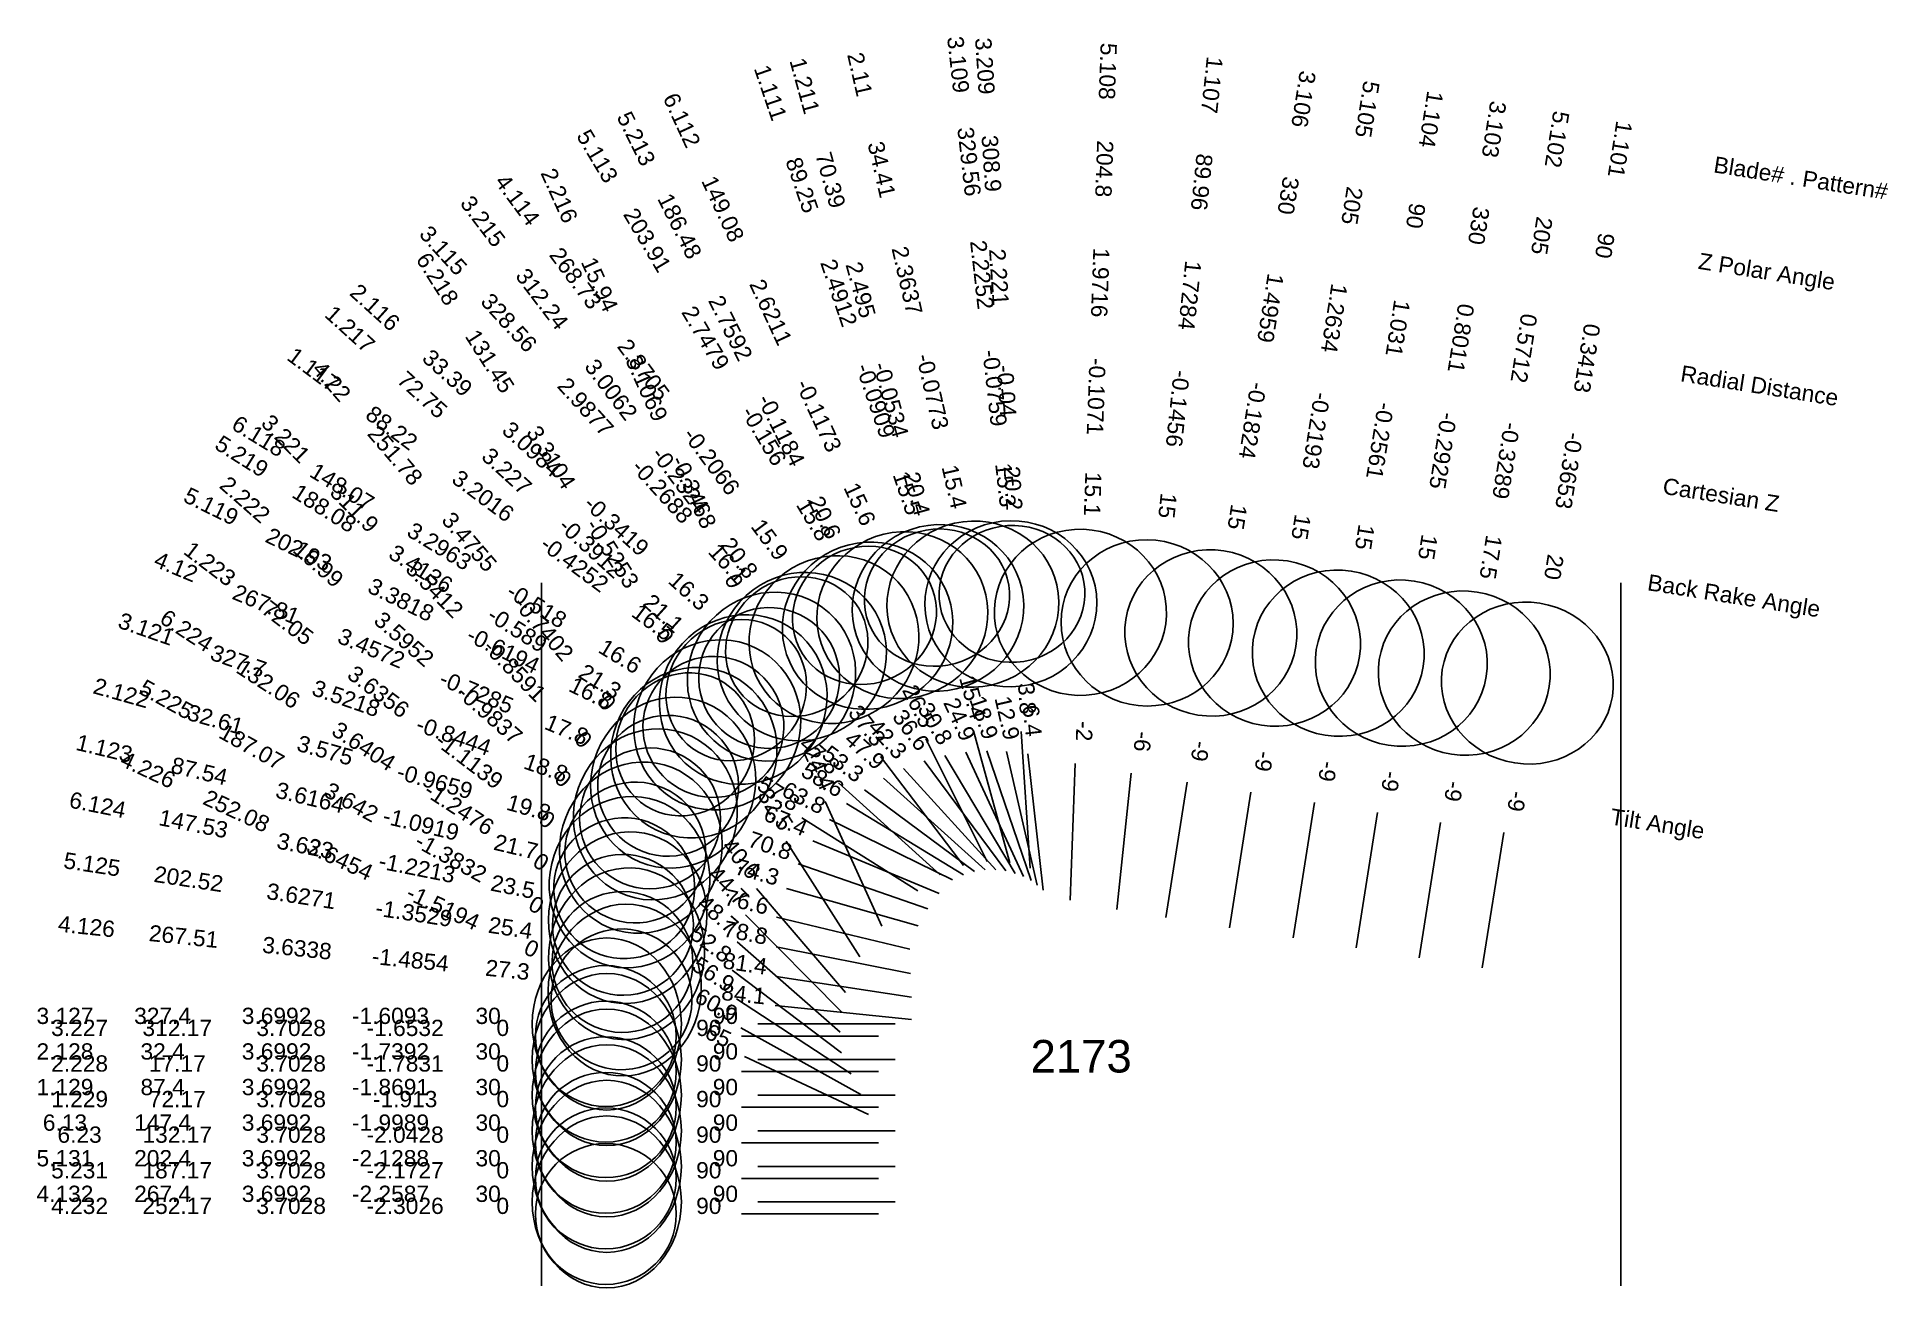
# Model space of a CAD drawing. Header units: inches. Extents: x 30.22 to 36.97, y 15.43 to 19.99.
import ezdxf
from ezdxf.enums import TextEntityAlignment as Align

# ---------------------------------------------------------------- set-up
doc = ezdxf.new("R2010")
doc.units = ezdxf.units.IN
doc.header["$MEASUREMENT"] = 0
for name, color, linetype, true_color in [('Blade_1', 30, 'Continuous', 0xff7f00), ('Blade_2', 7, 'Continuous', 0xcccc00), ('Blade_3', 7, 'Continuous', 0x00cc00), ('Blade_4', 7, 'Continuous', 0x00cccc), ('Blade_5', 7, 'Continuous', 0x0066cc), ('Blade_6', 190, 'Continuous', 0x7f00ff)]:
    doc.layers.add(name, color=color, linetype=linetype, true_color=true_color)
doc.styles.get("Standard").update_dxf_attribs({"font": 'arial.ttf'})

msp = doc.modelspace()

# ---------------------------------------------------------------- linework, layer by layer
for p, q in [((32.0625, 18), (32.0625, 15.4347)), ((36, 18), (36, 15.4347))]:
    msp.add_line(p, q)
at = {"layer": 'Blade_1'}
for p, q in [((33.6384, 17.461), (33.7708, 16.9789)), ((33.687, 17.3872), (33.8486, 16.914)), ((34.2137, 17.3059), (34.1612, 16.8087)), ((33.146, 17.2705), (33.5163, 16.9346)), ((33.2408, 17.2455), (33.6419, 16.947)), ((34.8827, 17.1992), (34.8045, 16.7053)), ((35.5724, 17.09), (35.4942, 16.5961)), ((32.92, 16.78), (33.4063, 16.6638)), ((32.7583, 16.5872), (33.1566, 16.285)), ((32.7917, 16.087), (33.2917, 16.087)), ((32.8523, 16.1309), (33.3523, 16.1309))]:
    msp.add_line(p, q, dxfattribs=at)
for centre, major_axis, ratio in [((33.5088, 17.9091), (0.2972, 0.1015), 0.963678), ((33.505, 17.9466), (0.2565, 0.0705), 0.937505), ((34.2716, 17.8544), (0.3123, -0.033), 0.965839), ((34.969, 17.7439), (0.3101, -0.0491), 0.965926), ((32.7984, 17.5748), (0.1875, 0.2519), 0.959031), ((32.773, 17.6088), (0.1787, 0.197), 0.932985), ((35.6587, 17.6347), (0.3101, -0.0491), 0.939693), ((32.3836, 16.9081), (0.073, 0.3054), 0.929225), ((32.3644, 16.8861), (0.1553, 0.2047), 1), ((32.3008, 16.1309), (0, 0.314), 0.866025), ((32.2972, 16.087), (0, 0.257), 1)]:
    msp.add_ellipse(centre, major_axis=major_axis, ratio=ratio, dxfattribs=at)
at = {"layer": 'Blade_2'}
for p, q in [((33.7593, 17.3851), (33.8709, 16.8977)), ((33.3106, 17.2882), (33.6815, 16.9528)), ((33.0972, 17.2028), (33.3036, 16.7473)), ((32.9558, 16.8845), (33.4371, 16.7489)), ((32.7765, 16.6903), (33.1525, 16.3606)), ((32.7917, 16.2169), (33.2917, 16.2169)), ((32.8523, 16.2608), (33.3523, 16.2608))]:
    msp.add_line(p, q, dxfattribs=at)
for centre, major_axis, ratio in [((33.6363, 17.9227), (0.3061, 0.0701), 0.964236), ((32.9016, 17.6581), (0.2106, 0.2329), 0.959868), ((32.8931, 17.6532), (0.2341, 0.1061), 1), ((32.425, 17.0341), (0.0852, 0.3022), 0.940878), ((32.4048, 17.0163), (0.1695, 0.1932), 1), ((32.3008, 16.2608), (0, 0.314), 0.866025), ((32.2972, 16.2169), (0, 0.257), 1)]:
    msp.add_ellipse(centre, major_axis=major_axis, ratio=ratio, dxfattribs=at)
at = {"layer": 'Blade_3'}
for p, q in [((33.8124, 17.4576), (33.8457, 16.9587)), ((33.2988, 17.367), (33.6017, 16.9692)), ((33.8365, 17.3761), (33.8925, 16.8792)), ((33.3833, 17.3231), (33.7197, 16.9532)), ((34.4178, 17.2729), (34.3396, 16.779)), ((35.1126, 17.1628), (35.0344, 16.6689)), ((32.9991, 16.9746), (33.4715, 16.8105)), ((32.8065, 16.7894), (33.1582, 16.4339)), ((32.7917, 16.3468), (33.2917, 16.3468)), ((32.8523, 16.3907), (33.3523, 16.3907))]:
    msp.add_line(p, q, dxfattribs=at)
for centre, major_axis, ratio in [((33.7748, 17.9241), (0.312, 0.0351), 0.964723), ((33.779, 17.96), (0.2654, 0.0177), 0.938522), ((34.5041, 17.8176), (0.3101, -0.0491), 0.965926), ((33.0123, 17.7312), (0.2323, 0.2112), 0.960705), ((32.9938, 17.7676), (0.2116, 0.1611), 0.934613), ((35.1989, 17.7075), (0.3101, -0.0491), 0.965926), ((32.4782, 17.1556), (0.103, 0.2966), 0.946599), ((32.4588, 17.1409), (0.1827, 0.1807), 1), ((32.3008, 16.3907), (0, 0.314), 0.866025), ((32.2972, 16.3468), (0, 0.257), 1)]:
    msp.add_ellipse(centre, major_axis=major_axis, ratio=ratio, dxfattribs=at)
at = {"layer": 'Blade_4'}
for p, q in [((33.4582, 17.3506), (33.7562, 16.9491)), ((33.0519, 17.0594), (33.5134, 16.8671)), ((32.8465, 16.8845), (33.1721, 16.5051)), ((32.9148, 16.4581), (33.4122, 16.4068)), ((32.8027, 16.2716), (33.2559, 16.0603)), ((32.8523, 15.7413), (33.3523, 15.7413)), ((32.7917, 15.6974), (33.2917, 15.6974))]:
    msp.add_line(p, q, dxfattribs=at)
for centre, major_axis, ratio in [((33.1295, 17.7934), (0.2521, 0.1872), 0.961511), ((32.5428, 17.2715), (0.1208, 0.2898), 0.952116), ((32.5245, 17.2598), (0.195, 0.1674), 1), ((32.3662, 16.5146), (0.0322, 0.3123), 0.888594), ((32.3546, 16.4806), (0.1086, 0.2329), 1), ((32.3008, 15.7413), (0, 0.314), 0.866025), ((32.2972, 15.6974), (0, 0.257), 1)]:
    msp.add_ellipse(centre, major_axis=major_axis, ratio=ratio, dxfattribs=at)
at = {"layer": 'Blade_5'}
for p, q in [((33.4651, 17.4308), (33.6879, 16.9832)), ((33.5342, 17.3701), (33.7899, 16.9404)), ((34.0088, 17.3417), (33.991, 16.8421)), ((34.6503, 17.236), (34.5721, 16.7421)), ((33.0127, 17.1431), (33.436, 16.877)), ((33.113, 17.1371), (33.5617, 16.9164)), ((35.3425, 17.1264), (35.2643, 16.6325)), ((32.9181, 16.5642), (33.4125, 16.4891)), ((32.7902, 16.3766), (33.2273, 16.1338)), ((32.8523, 15.8712), (33.3523, 15.8712)), ((32.7917, 15.8273), (33.2917, 15.8273))]:
    msp.add_line(p, q, dxfattribs=at)
for centre, major_axis, ratio in [((33.2521, 17.844), (0.2698, 0.1606), 0.962294), ((33.2408, 17.8816), (0.2381, 0.1185), 0.93616), ((34.0284, 17.8929), (0.3138, -0.0112), 0.965444), ((34.7366, 17.7807), (0.3101, -0.0491), 0.965926), ((35.4288, 17.6711), (0.3101, -0.0491), 0.953717), ((32.6182, 17.3806), (0.1386, 0.2817), 0.957463), ((32.5864, 17.411), (0.1416, 0.2252), 0.93146), ((32.3729, 16.6471), (0.0472, 0.3104), 0.90325), ((32.358, 16.6168), (0.1248, 0.2246), 1), ((32.3008, 15.8712), (0, 0.314), 0.866025), ((32.2972, 15.8273), (0, 0.257), 1)]:
    msp.add_ellipse(centre, major_axis=major_axis, ratio=ratio, dxfattribs=at)
at = {"layer": 'Blade_6'}
for p, q in [((33.6108, 17.3823), (33.821, 16.9287)), ((33.1746, 17.195), (33.6016, 16.9348)), ((32.9553, 17.0577), (33.2239, 16.636)), ((32.9181, 16.672), (33.4086, 16.5752)), ((32.7737, 16.4823), (33.1925, 16.2091)), ((32.7917, 15.9572), (33.2917, 15.9572)), ((32.8523, 16.0011), (33.3523, 16.0011))]:
    msp.add_line(p, q, dxfattribs=at)
for centre, major_axis, ratio in [((33.3789, 17.8827), (0.2849, 0.132), 0.963014), ((32.7037, 17.482), (0.1634, 0.2681), 0.958224), ((32.6896, 17.4747), (0.2168, 0.1381), 1), ((32.377, 16.7787), (0.0608, 0.3081), 0.916783), ((32.3596, 16.7524), (0.1404, 0.2152), 1), ((32.3008, 16.0011), (0, 0.314), 0.866025), ((32.2972, 15.9572), (0, 0.257), 1)]:
    msp.add_ellipse(centre, major_axis=major_axis, ratio=ratio, dxfattribs=at)

# ---------------------------------------------------------------- texts
for s, height, p in [('Blade# . Pattern#', 0.059375, (36.3398, 19.528)), ('Z Polar Angle', 0.059375, (36.284, 19.1761)), ('Radial Distance', 0.059375, (36.219, 18.7656)), ('Cartesian Z', 0.059375, (36.154, 18.3551)), ('Back Rake Angle', 0.059375, (36.0983, 18.0032)), ('Tilt Angle', 0.05937, (35.9629, 17.1484))]:
    msp.add_text(s, height=height, rotation=351).set_placement(p, align=Align.MIDDLE_LEFT)
msp.add_text('2173', height=0.11875).set_placement((34.0312, 16.273), align=Align.MIDDLE_CENTER)
at = {"layer": 'Blade_1'}
for s, height, rotation, p in [('1.111', 0.05937, 288.85287, (32.8701, 19.7796)), ('1.211', 0.05937, 285.36099, (32.9942, 19.8062)), ('1.107', 0.05937, 263.97256, (34.4791, 19.82)), ('1.104', 0.05937, 261, (35.2782, 19.6961)), ('1.101', 0.05937, 261, (35.9679, 19.5869)), ('89.25', 0.05937, 288.85287, (32.9852, 19.4424)), ('70.39', 0.05937, 285.36099, (33.0885, 19.4626)), ('89.96', 0.05937, 263.97256, (34.4417, 19.4657)), ('90', 0.05937, 261, (35.2225, 19.3442)), ('90', 0.05937, 261, (35.9122, 19.235)), ('2.4912', 0.05937, 288.85287, (33.1195, 19.0491)), ('2.495', 0.05937, 285.36099, (33.1986, 19.0619)), ('1.7284', 0.05937, 263.97256, (34.3981, 19.0524)), ('1.217', 0.05937, 317.79283, (31.3445, 18.9044)), ('1.031', 0.05937, 261, (35.1574, 18.9337)), ('0.3413', 0.05937, 261, (35.8471, 18.8245)), ('1.117', 0.05937, 323.33784, (31.2129, 18.755)), ('72.75', 0.05937, 317.79283, (31.6084, 18.665)), ('-0.0909', 0.05937, 288.85287, (33.2538, 18.6558)), ('-0.0534', 0.05937, 285.36099, (33.3087, 18.6611)), ('-0.1456', 0.05937, 263.97256, (34.3544, 18.639)), ('88.22', 0.05937, 323.33784, (31.4987, 18.5422)), ('-0.2561', 0.05937, 261, (35.0924, 18.5232)), ('-0.3653', 0.05937, 261, (35.7821, 18.414)), ('3.227', 0.05937, 317.79283, (31.9163, 18.3858)), ('3.2016', 0.05937, 323.33784, (31.8321, 18.2941)), ('15.5', 0.05937, 288.85287, (33.369, 18.3186)), ('20.4', 0.05937, 285.36099, (33.4031, 18.3176)), ('15', 0.05937, 263.97256, (34.317, 18.2848)), ('-0.3912', 0.05937, 317.79283, (32.2241, 18.1066)), ('15', 0.05937, 261, (35.0367, 18.1713)), ('1.223', 0.05937, 322.80999, (30.8352, 18.0464)), ('-0.4252', 0.05937, 323.33784, (32.1655, 18.0459)), ('20', 0.05937, 261, (35.7264, 18.0621)), ('72.05', 0.05937, 322.80999, (31.119, 17.831)), ('16.5', 0.05937, 323.33784, (32.4513, 17.8332)), ('21.1', 0.05937, 317.79283, (32.488, 17.8673)), ('3.6356', 0.05937, 322.80999, (31.4502, 17.5798)), ('15.4', 0.05937, 285.36099, (33.6069, 17.5755)), ('18.9', 0.05937, 288.85287, (33.6486, 17.4996)), ('1.123', 0.05937, 346.5641, (30.4612, 17.3674)), ('-1.1139', 0.05937, 322.80999, (31.7813, 17.3286)), ('47.8', 0.05937, 317.79283, (33.058, 17.3503)), ('-6', 0.05937, 263.97256, (34.2262, 17.424)), ('87.54', 0.05937, 346.5641, (30.8077, 17.2846)), ('53.3', 0.05937, 323.33784, (33.1455, 17.3164)), ('-9', 0.05937, 261, (34.9013, 17.3165)), ('3.6164', 0.05937, 346.5641, (31.2119, 17.188)), ('-9', 0.05937, 261, (35.591, 17.2073)), ('-1.0919', 0.05937, 346.5641, (31.6162, 17.0914)), ('0', 0.0594, 322.80999, (32.0651, 17.1132)), ('21.7', 0.05937, 346.5641, (31.9627, 17.0086)), ('76.6', 0.05937, 346.5641, (32.8045, 16.8075)), ('52.8', 0.05937, 322.80999, (32.6637, 16.659)), ('1.129', 0.05937, 359.99999, (30.3243, 16.1309)), ('1.229', 0.05937, 359.99999, (30.3777, 16.087)), ('87.4', 0.05937, 359.99999, (30.6805, 16.1309)), ('72.17', 0.05937, 359.99999, (30.7339, 16.087)), ('3.6992', 0.05937, 359.99999, (31.0962, 16.1309)), ('3.7028', 0.05937, 359.99999, (31.1495, 16.087)), ('-1.8691', 0.05937, 359.99999, (31.5118, 16.1309)), ('-1.913', 0.05937, 359.99999, (31.5652, 16.087)), ('30', 0.05937, 359.99999, (31.868, 16.1309)), ('0', 0.0594, 359.99999, (31.9214, 16.087)), ('90', 0.05937, 359.99999, (32.6729, 16.087)), ('90', 0.05937, 359.99999, (32.7335, 16.1309))]:
    msp.add_text(s, height=height, rotation=rotation, dxfattribs=at).set_placement(p, align=Align.CENTER)
at = {"layer": 'Blade_2'}
for s, height, rotation, p in [('2.11', 0.05937, 282.89123, (33.1953, 19.8494)), ('34.41', 0.05937, 282.89123, (33.2748, 19.5021)), ('2.216', 0.05937, 294.38, (32.1007, 19.4015)), ('15.94', 0.05937, 294.38, (32.2478, 19.077)), ('2.3637', 0.05937, 282.89123, (33.3675, 19.097)), ('2.116', 0.05937, 317.87697, (31.4356, 18.9838)), ('33.39', 0.05937, 317.87697, (31.6998, 18.7448)), ('3.1069', 0.05937, 294.38, (32.4194, 18.6984)), ('-0.0773', 0.05937, 282.89123, (33.4603, 18.6918)), ('3.0984', 0.05937, 317.87697, (32.0081, 18.4661)), ('-0.3468', 0.05937, 294.38, (32.5909, 18.3199)), ('2.222', 0.05937, 318.74999, (30.9616, 18.282)), ('15.4', 0.05937, 282.89123, (33.5397, 18.3445)), ('-0.3419', 0.05937, 317.87697, (32.3164, 18.1873)), ('16.99', 0.05937, 318.74999, (31.2294, 18.0471)), ('16.3', 0.05937, 317.87697, (32.5806, 17.9484)), ('0', 0.0594, 294.38, (32.738, 17.9954)), ('3.5952', 0.05937, 318.74999, (31.5419, 17.773)), ('2.122', 0.05937, 344.26438, (30.5226, 17.5701)), ('32.61', 0.05937, 344.26438, (30.8655, 17.4735)), ('-0.9837', 0.05937, 318.74999, (31.8544, 17.499)), ('12.9', 0.05937, 282.89123, (33.7328, 17.5009)), ('3.575', 0.05937, 344.26438, (31.2655, 17.3608)), ('47.9', 0.05937, 317.87697, (33.2226, 17.3678)), ('24.4', 0.05937, 294.38, (33.0482, 17.3109)), ('-0.9659', 0.05937, 344.26438, (31.6656, 17.2481)), ('0', 0.0594, 318.74999, (32.1223, 17.2641)), ('19.8', 0.05937, 344.26438, (32.0085, 17.1515)), ('74.3', 0.05937, 344.26438, (32.8415, 16.9167)), ('48.7', 0.05937, 318.74999, (32.6873, 16.7686)), ('2.128', 0.05937, 359.99999, (30.3243, 16.2608)), ('2.228', 0.05937, 359.99999, (30.3777, 16.2169)), ('32.4', 0.05937, 359.99999, (30.6805, 16.2608)), ('17.17', 0.05937, 359.99999, (30.7339, 16.2169)), ('3.6992', 0.05937, 359.99999, (31.0962, 16.2608)), ('3.7028', 0.05937, 359.99999, (31.1495, 16.2169)), ('-1.7392', 0.05937, 359.99999, (31.5118, 16.2608)), ('-1.7831', 0.05937, 359.99999, (31.5652, 16.2169)), ('30', 0.05937, 359.99999, (31.868, 16.2608)), ('0', 0.0594, 359.99999, (31.9214, 16.2169)), ('90', 0.05937, 359.99999, (32.6729, 16.2169)), ('90', 0.05937, 359.99999, (32.7335, 16.2608))]:
    msp.add_text(s, height=height, rotation=rotation, dxfattribs=at).set_placement(p, align=Align.CENTER)
at = {"layer": 'Blade_3'}
for s, height, rotation, p in [('3.109', 0.05937, 276.42502, (33.5536, 19.8882)), ('3.209', 0.05937, 273.81026, (33.6508, 19.8843)), ('3.106', 0.05937, 261, (34.8133, 19.7698)), ('3.103', 0.05937, 261, (35.5081, 19.6597)), ('329.56', 0.05937, 276.42502, (33.5935, 19.5342)), ('308.9', 0.05937, 273.81026, (33.6745, 19.5288)), ('330', 0.05937, 261, (34.7576, 19.4179)), ('3.215', 0.05937, 307.28432, (31.8256, 19.302)), ('330', 0.05937, 261, (35.4524, 19.3078)), ('3.115', 0.05937, 312.2774, (31.6827, 19.1936)), ('2.2252', 0.05937, 276.42502, (33.64, 19.1212)), ('2.221', 0.05937, 273.81026, (33.7021, 19.1141)), ('312.24', 0.05937, 307.28432, (32.0414, 19.0185)), ('1.4959', 0.05937, 261, (34.6925, 19.0074)), ('328.56', 0.05937, 312.2774, (31.9223, 18.93)), ('0.8011', 0.05937, 261, (35.3873, 18.8973)), ('-0.0759', 0.05937, 276.42502, (33.6865, 18.7081)), ('3.0062', 0.05937, 307.28432, (32.2931, 18.6878)), ('-0.04', 0.05937, 273.81026, (33.7297, 18.6994)), ('2.9877', 0.05937, 312.2774, (32.2019, 18.6225)), ('-0.1824', 0.05937, 261, (34.6275, 18.5969)), ('3.221', 0.05937, 314.68999, (31.1088, 18.5055)), ('-0.2925', 0.05937, 261, (35.3223, 18.4868)), ('-0.2688', 0.05937, 312.2774, (32.4815, 18.315)), ('-0.2324', 0.05937, 307.28432, (32.5449, 18.3572)), ('15.3', 0.05937, 276.42502, (33.7264, 18.3541)), ('20.2', 0.05937, 273.81026, (33.7534, 18.3439)), ('311.9', 0.05937, 314.68999, (31.3594, 18.2523)), ('15', 0.05937, 261, (34.5718, 18.245)), ('20.8', 0.05937, 307.28432, (32.7607, 18.0737)), ('15', 0.05937, 261, (35.2666, 18.1349)), ('16.1', 0.05937, 312.2774, (32.7212, 18.0514)), ('3.5412', 0.05937, 314.68999, (31.6517, 17.9568)), ('3.121', 0.05937, 340.84313, (30.6111, 17.8042)), ('327.7', 0.05937, 340.84313, (30.9477, 17.6873)), ('-0.8591', 0.05937, 314.68999, (31.944, 17.6613)), ('3.5218', 0.05937, 340.84313, (31.3403, 17.5509)), ('3.8', 0.05937, 273.81026, (33.8045, 17.5761)), ('-0.8444', 0.05937, 340.84313, (31.7329, 17.4145)), ('37.3', 0.05937, 307.28432, (33.2269, 17.4615)), ('42.3', 0.05937, 312.2774, (33.3034, 17.411)), ('6.4', 0.05937, 276.42502, (33.8232, 17.4941)), ('0', 0.0594, 314.68999, (32.1945, 17.4081)), ('-9', 0.05937, 261, (34.4364, 17.3902)), ('18.8', 0.05937, 340.84313, (32.0694, 17.2976)), ('-9', 0.05937, 261, (35.1312, 17.2801)), ('70.8', 0.05937, 340.84313, (32.887, 17.0136)), ('44.7', 0.05937, 314.68999, (32.723, 16.8738)), ('3.127', 0.05937, 359.99999, (30.3243, 16.3907)), ('3.227', 0.05937, 359.99999, (30.3777, 16.3468)), ('327.4', 0.05937, 359.99999, (30.6805, 16.3907)), ('312.17', 0.05937, 359.99999, (30.7339, 16.3468)), ('3.6992', 0.05937, 359.99999, (31.0962, 16.3907)), ('3.7028', 0.05937, 359.99999, (31.1495, 16.3468)), ('-1.6093', 0.05937, 359.99999, (31.5118, 16.3907)), ('-1.6532', 0.05937, 359.99999, (31.5652, 16.3468)), ('30', 0.05937, 359.99999, (31.868, 16.3907)), ('0', 0.0594, 359.99999, (31.9214, 16.3468)), ('90', 0.05937, 359.99999, (32.6729, 16.3468)), ('90', 0.05937, 359.99999, (32.7335, 16.3907))]:
    msp.add_text(s, height=height, rotation=rotation, dxfattribs=at).set_placement(p, align=Align.CENTER)
at = {"layer": 'Blade_4'}
for s, height, rotation, p in [('4.114', 0.05937, 306.58829, (31.9514, 19.3804)), ('268.73', 0.05937, 306.58829, (32.1637, 19.0944)), ('2.8705', 0.05937, 306.58829, (32.4115, 18.7606)), ('4.22', 0.05937, 310.62999, (31.2746, 18.7166)), ('251.78', 0.05937, 310.62999, (31.5066, 18.4462)), ('-0.2066', 0.05937, 306.58829, (32.6592, 18.4269)), ('3.4755', 0.05937, 310.62999, (31.7772, 18.1308)), ('15.9', 0.05937, 306.58829, (32.8715, 18.1409)), ('4.12', 0.05937, 337.3811, (30.7183, 18.0317)), ('267.81', 0.05937, 337.3811, (31.0472, 17.8946)), ('-0.7402', 0.05937, 310.62999, (32.0479, 17.8154)), ('3.4572', 0.05937, 337.3811, (31.4308, 17.7348)), ('-0.7285', 0.05937, 337.3811, (31.8145, 17.5749)), ('0', 0.0594, 310.62999, (32.2799, 17.545)), ('17.8', 0.05937, 337.3811, (32.1433, 17.4379)), ('36.6', 0.05937, 306.58829, (33.3874, 17.4459)), ('4.226', 0.05937, 334.99999, (30.6149, 17.2918)), ('252.08', 0.05937, 334.99999, (30.9378, 17.1412)), ('67.4', 0.05937, 337.3811, (32.9423, 17.1051)), ('3.6454', 0.05937, 334.99999, (31.3145, 16.9656)), ('40.6', 0.05937, 310.62999, (32.7692, 16.9747)), ('-1.5194', 0.05937, 334.99999, (31.6911, 16.7899)), ('4.126', 0.05937, 354.11753, (30.4001, 16.7172)), ('267.51', 0.05937, 354.11753, (30.7545, 16.6807)), ('3.6338', 0.05937, 354.11753, (31.1679, 16.6381)), ('0', 0.0594, 334.99999, (32.014, 16.6394)), ('-1.4854', 0.05937, 354.11753, (31.5813, 16.5955)), ('27.3', 0.05937, 354.11753, (31.9357, 16.5589)), ('84.1', 0.05937, 354.11753, (32.7967, 16.4702)), ('65', 0.05937, 334.99999, (32.6951, 16.3218)), ('4.132', 0.05937, 359.99999, (30.3243, 15.7413)), ('267.4', 0.05937, 359.99999, (30.6805, 15.7413)), ('3.6992', 0.05937, 359.99999, (31.0962, 15.7413)), ('-2.2587', 0.05937, 359.99999, (31.5118, 15.7413)), ('30', 0.05937, 359.99999, (31.868, 15.7413)), ('90', 0.05937, 359.99999, (32.7335, 15.7413)), ('4.232', 0.05937, 359.99999, (30.3777, 15.6974)), ('252.17', 0.05937, 359.99999, (30.7339, 15.6974)), ('3.7028', 0.05937, 359.99999, (31.1495, 15.6974)), ('-2.3026', 0.05937, 359.99999, (31.5652, 15.6974)), ('0', 0.0594, 359.99999, (31.9214, 15.6974)), ('90', 0.05937, 359.99999, (32.6729, 15.6974))]:
    msp.add_text(s, height=height, rotation=rotation, dxfattribs=at).set_placement(p, align=Align.CENTER)
at = {"layer": 'Blade_5'}
for s, height, rotation, p in [('5.108', 0.05937, 267.96118, (34.0987, 19.8681)), ('5.105', 0.05937, 261, (35.0458, 19.7329)), ('5.213', 0.05937, 296.45558, (32.3817, 19.6081)), ('5.102', 0.05937, 261, (35.738, 19.6233)), ('5.113', 0.05937, 300.76193, (32.2412, 19.5424)), ('204.8', 0.05937, 267.96118, (34.086, 19.5121)), ('186.48', 0.05937, 296.45558, (32.5404, 19.2892)), ('205', 0.05937, 261, (34.9901, 19.381)), ('203.91', 0.05937, 300.76193, (32.4234, 19.2363)), ('205', 0.05937, 261, (35.6823, 19.2714)), ('1.9716', 0.05937, 267.96118, (34.0713, 19.0968)), ('2.7592', 0.05937, 296.45558, (32.7256, 18.9171)), ('1.2634', 0.05937, 261, (34.925, 18.9705)), ('2.7479', 0.05937, 300.76193, (32.636, 18.8791)), ('0.5712', 0.05937, 261, (35.6172, 18.8609)), ('-0.1071', 0.05937, 267.96118, (34.0565, 18.6814)), ('-0.1184', 0.05937, 296.45558, (32.9107, 18.545)), ('-0.2193', 0.05937, 261, (34.86, 18.56)), ('-0.156', 0.05937, 300.76193, (32.8485, 18.522)), ('-0.3289', 0.05937, 261, (35.5522, 18.4504)), ('5.219', 0.05937, 327.84585, (30.9537, 18.4374)), ('15.1', 0.05937, 267.96118, (34.0438, 18.3254)), ('5.119', 0.05937, 333.8013, (30.8447, 18.2532)), ('188.08', 0.05937, 327.84585, (31.2553, 18.2478)), ('15.8', 0.05937, 300.76193, (33.0308, 18.2159)), ('20.6', 0.05937, 296.45558, (33.0694, 18.226)), ('15', 0.05937, 261, (34.8043, 18.2081)), ('202.93', 0.05937, 333.8013, (31.1644, 18.0959)), ('17.5', 0.05937, 261, (35.4965, 18.0985)), ('3.4136', 0.05937, 327.84585, (31.6072, 18.0266)), ('3.3818', 0.05937, 333.8013, (31.5373, 17.9124)), ('-0.589', 0.05937, 327.84585, (31.9591, 17.8054)), ('-0.6194', 0.05937, 333.8013, (31.9102, 17.7289)), ('21.3', 0.05937, 327.84585, (32.2607, 17.6158)), ('5.225', 0.05937, 330.93999, (30.6801, 17.5492)), ('16.8', 0.05937, 333.8013, (32.2299, 17.5717)), ('26.5', 0.05937, 296.45558, (33.4122, 17.5371)), ('30.8', 0.05937, 300.76193, (33.4734, 17.4721)), ('-2', 0.05937, 267.96118, (34.013, 17.4604)), ('187.07', 0.05937, 330.93999, (30.9915, 17.3761)), ('-9', 0.05937, 261, (34.6689, 17.3533)), ('57.8', 0.05937, 327.84585, (32.9122, 17.2063)), ('3.642', 0.05937, 330.93999, (31.3548, 17.1742)), ('63.8', 0.05937, 333.8013, (33.0065, 17.1895)), ('-9', 0.05937, 261, (35.3611, 17.2437)), ('5.125', 0.05937, 351.35859, (30.4188, 16.9441)), ('-1.3832', 0.05937, 330.93999, (31.7181, 16.9724)), ('202.52', 0.05937, 351.35859, (30.771, 16.8905)), ('3.6271', 0.05937, 351.35859, (31.1819, 16.8281)), ('-1.3529', 0.05937, 351.35859, (31.5928, 16.7656)), ('0', 0.0594, 330.93999, (32.0295, 16.7993)), ('25.4', 0.05937, 351.35859, (31.9451, 16.7121)), ('81.4', 0.05937, 351.35859, (32.8007, 16.5821)), ('60.9', 0.05937, 330.93999, (32.6864, 16.4343)), ('5.131', 0.05937, 359.99999, (30.3243, 15.8712)), ('5.231', 0.05937, 359.99999, (30.3777, 15.8273)), ('202.4', 0.05937, 359.99999, (30.6805, 15.8712)), ('187.17', 0.05937, 359.99999, (30.7339, 15.8273)), ('3.6992', 0.05937, 359.99999, (31.0962, 15.8712)), ('3.7028', 0.05937, 359.99999, (31.1495, 15.8273)), ('-2.1288', 0.05937, 359.99999, (31.5118, 15.8712)), ('-2.1727', 0.05937, 359.99999, (31.5652, 15.8273)), ('30', 0.05937, 359.99999, (31.868, 15.8712)), ('0', 0.0594, 359.99999, (31.9214, 15.8273)), ('90', 0.05937, 359.99999, (32.6729, 15.8273)), ('90', 0.05937, 359.99999, (32.7335, 15.8712))]:
    msp.add_text(s, height=height, rotation=rotation, dxfattribs=at).set_placement(p, align=Align.CENTER)
at = {"layer": 'Blade_6'}
for s, height, rotation, p in [('6.112', 0.05937, 294.86538, (32.5478, 19.676)), ('149.08', 0.05937, 294.86538, (32.6976, 19.3527)), ('6.218', 0.05937, 302.5, (31.6582, 19.0936)), ('2.6211', 0.05937, 294.86538, (32.8724, 18.9757)), ('131.45', 0.05937, 302.5, (31.8497, 18.7932)), ('-0.1173', 0.05937, 294.86538, (33.0471, 18.5986)), ('6.118', 0.05937, 328.64364, (31.0159, 18.5105)), ('3.3104', 0.05937, 302.5, (32.073, 18.4426)), ('148.07', 0.05937, 328.64364, (31.3201, 18.3251)), ('15.6', 0.05937, 294.86538, (33.1969, 18.2753)), ('3.2963', 0.05937, 328.64364, (31.675, 18.1088)), ('-0.5253', 0.05937, 302.5, (32.2963, 18.0921)), ('-0.518', 0.05937, 328.64364, (32.0299, 17.8926)), ('6.224', 0.05937, 326.87999, (30.7519, 17.8013)), ('0', 0.0594, 302.5, (32.4877, 17.7916)), ('16.6', 0.05937, 328.64364, (32.3341, 17.7072)), ('132.06', 0.05937, 326.87999, (31.0503, 17.6066)), ('24.9', 0.05937, 294.86538, (33.5609, 17.4901)), ('3.6404', 0.05937, 326.87999, (31.3984, 17.3795)), ('58.6', 0.05937, 328.64364, (33.0732, 17.2568)), ('6.124', 0.05937, 348.84137, (30.4379, 17.1612)), ('-1.2476', 0.05937, 326.87999, (31.7465, 17.1524)), ('32.5', 0.05937, 302.5, (32.8915, 17.1578)), ('147.53', 0.05937, 348.84137, (30.7874, 17.0923)), ('3.623', 0.05937, 348.84137, (31.1951, 17.0118)), ('-1.2213', 0.05937, 348.84137, (31.6029, 16.9314)), ('0', 0.0594, 326.87999, (32.0449, 16.9578)), ('23.5', 0.05937, 348.84137, (31.9524, 16.8624)), ('78.8', 0.05937, 348.84137, (32.8016, 16.6949)), ('56.9', 0.05937, 326.87999, (32.6743, 16.5471)), ('6.13', 0.05937, 359.99999, (30.3243, 16.0011)), ('6.23', 0.05937, 359.99999, (30.3777, 15.9572)), ('147.4', 0.05937, 359.99999, (30.6805, 16.0011)), ('132.17', 0.05937, 359.99999, (30.7339, 15.9572)), ('3.6992', 0.05937, 359.99999, (31.0962, 16.0011)), ('3.7028', 0.05937, 359.99999, (31.1495, 15.9572)), ('-1.9989', 0.05937, 359.99999, (31.5118, 16.0011)), ('-2.0428', 0.05937, 359.99999, (31.5652, 15.9572)), ('30', 0.05937, 359.99999, (31.868, 16.0011)), ('0', 0.0594, 359.99999, (31.9214, 15.9572)), ('90', 0.05937, 359.99999, (32.6729, 15.9572)), ('90', 0.05937, 359.99999, (32.7335, 16.0011))]:
    msp.add_text(s, height=height, rotation=rotation, dxfattribs=at).set_placement(p, align=Align.CENTER)

doc.saveas('drawing.dxf')
